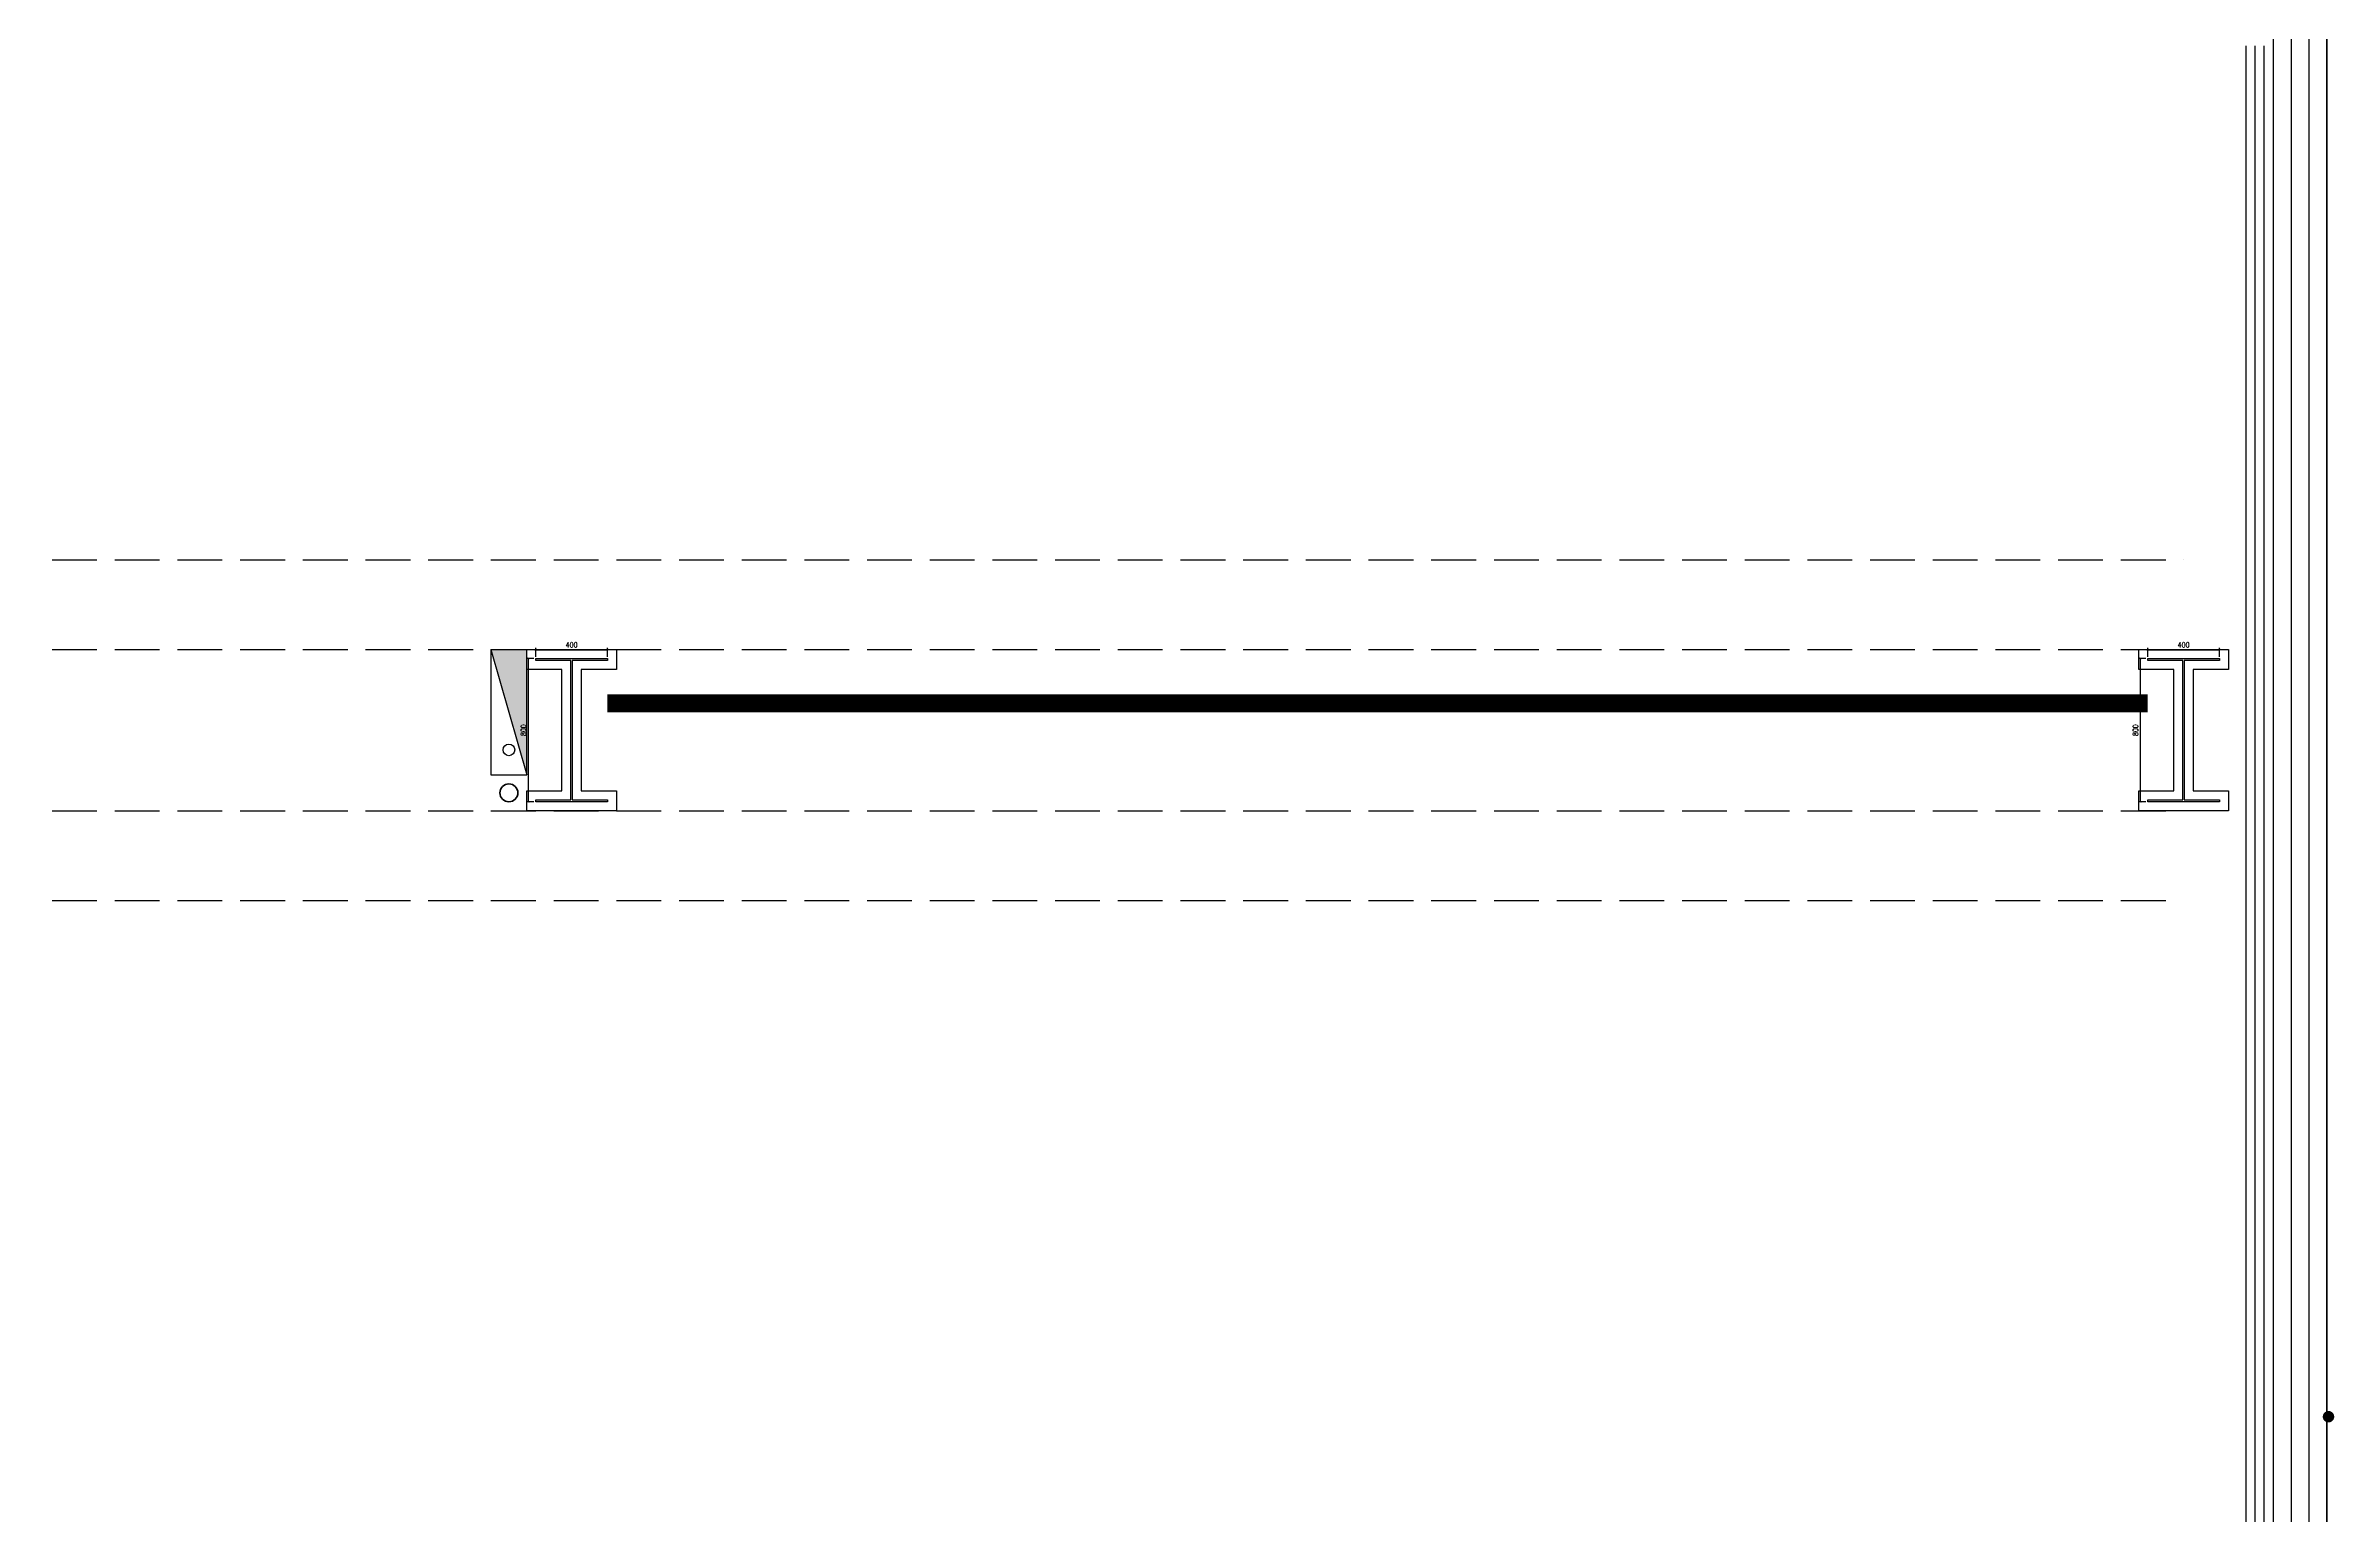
# Model space of a CAD drawing. Extents: x -474411 to 577939, y 0 to 1014176.
# Drawn here: x -140790 to -128013, y 580439 to 588639 of the extents above; entities that cross this region are included whole.
import ezdxf

# ---------------------------------------------------------------- set-up
doc = ezdxf.new("R2010")
doc.units = 0
doc.header["$LTSCALE"] = 1000
doc.header["$MEASUREMENT"] = 0
doc.linetypes.add('CENTER', pattern=[2, 1.25, -0.25, 0.25, -0.25])
doc.linetypes.add('DASH', pattern=[0.35, 0.25, -0.1])
doc.layers.get('Defpoints').update_dxf_attribs({"color": 210})
for name, color, linetype in [('A-AXIS-DP', 126, 'Continuous'), ('A-AXIS-SYMB', 3, 'Continuous'), ('A-HATCH-2', 251, 'Continuous'), ('A-WINDOW', 140, 'Continuous'), ('AS-COLN', 6, 'Continuous'), ('AS-结构边线层', 200, 'Continuous'), ('CURTWALL', 4, 'Continuous'), ('DIM_SYMB', 3, 'Continuous'), ('SB_ZF消火栓', 10, 'Continuous')]:
    doc.layers.add(name, color=color, linetype=linetype)
doc.layers.add('LG-ZF消防', color=1, linetype='Continuous', lineweight=60)
doc.layers.add('柱间支撑', color=6, linetype='CENTER', lineweight=0)
doc.styles.add('_TCH_DIM_T3', font='SIMPLEX', dxfattribs={"width": 0.7058823529411765, "bigfont": 'GBCBIG'})
doc.dimstyles.new('_TCH_ARCH&&10', dxfattribs={"dimtxt": 29.75, "dimasz": 10, "dimexe": 10, "dimexo": 10, "dimgap": 12.625, "dimtad": 1, "dimdec": 0, "dimzin": 0, "dimdsep": 46, "dimtxsty": '_TCH_DIM_T3', "dimblk": 'ARCHTICK', "dimcen": 0.09, "dimclrt": 7, "dimazin": 2, "dimtfac": 1, "dimtdec": 0, "dimtix": 1, "dimtmove": 2, "dimatfit": 3, "dimfxl": 0, "dimtolj": 1, "dimtzin": 0, "dimarcsym": 0})

# ---------------------------------------------------------------- blocks, each defined once
blk = doc.blocks.new('43243')
at = {"layer": 'AS-结构边线层', "color": 8}
blk.add_lwpolyline([(-155994.1845319311, 548520.0000005339), (-146454.1845526676, 548520.0000002496), (-146454.1845523441, 549069.9999961699), (-144354.1845732646, 549069.9999974051), (-144354.1845729411, 548520.0000008412), (-128354.1845245595, 548519.999999074), (-128354.1845285305, 548810.0002094659), (-128054.1845316761, 548810.000202142), (-128054.1846888704, 561349.9999937844), (-131054.1845243168, 561349.9999936294), (-131054.1845171562, 565490.0000006589), (-128054.1845227069, 565490.0000006589), (-128054.1840383076, 594489.9999961825), (-131054.5662808516, 594490.0000003761), (-131054.5662690684, 601390.0000004545)], dxfattribs=at)
blk = doc.blocks.new('4324324')
at = {"layer": 'A-HATCH-2', "linetype": 'DASH'}
for p, q in [((-294754.1845332207, 585770.0519934262), (-128854.1845319088, 585770.0519983787)), ((-294754.1845332207, 585270.0519934263), (-128854.1845319088, 585270.0519983785)), ((-307354.1845245361, 584369.9479993158), (-128854.1845319088, 584369.9479939874)), ((-307354.1845245361, 583869.9479993158), (-128854.1845319088, 583869.9479939874))]:
    blk.add_line(p, q, dxfattribs=at)
blk = doc.blocks.new('_ArchTick')
at = {"color": 0, "linetype": 'ByBlock', "const_width": 0.4}
blk.add_lwpolyline([(-0.5, -0.5), (0.5, 0.5)], dxfattribs=at)
blk = doc.blocks.new('*D1215')
at = {"layer": 'A-AXIS-DP', "color": 0, "lineweight": -2}
for p, q in [((-138054.1845319089, 585229.9999961831), (-138054.1845319089, 585278.7499961831)), ((-138054.1845319089, 585268.7499961831), (-137654.1845319089, 585268.7499961831)), ((-137654.1845319089, 585229.9999961831), (-137654.1845319089, 585278.7499961831))]:
    blk.add_line(p, q, dxfattribs=at)
at = {"layer": 'Defpoints', "color": 0}
for p in [(-138054.1845319089, 585219.9999961831), (-137654.1845319089, 585268.7499961831), (-137654.1845319089, 585219.9999961831)]:
    blk.add_point(p, dxfattribs=at)
at = {"layer": 'A-AXIS-DP', "color": 0, "lineweight": -2, "xscale": 10, "yscale": 10, "zscale": 10, "rotation": 180}
blk.add_blockref('_ArchTick', (-138054.1845319089, 585268.7499961831), dxfattribs=at)
at = {"layer": 'A-AXIS-DP', "color": 0, "lineweight": -2, "xscale": 10, "yscale": 10, "zscale": 10}
blk.add_blockref('_ArchTick', (-137654.1845319089, 585268.7499961831), dxfattribs=at)
at = {"layer": 'A-AXIS-DP', "color": 7, "insert": (-137854.1845319089, 585296.2499961831), "char_height": 29.75, "attachment_point": 5, "style": '_TCH_DIM_T3'}
blk.add_mtext('\\A1;400', dxfattribs=at)
blk = doc.blocks.new('*D1216')
at = {"layer": 'A-AXIS-DP', "color": 0, "lineweight": -2}
for p, q in [((-138064.1845319089, 585219.9999961833), (-138105.4345319091, 585219.9999961833)), ((-138095.4345319091, 584419.9999961833), (-138095.4345319091, 585219.9999961833)), ((-138064.1845319089, 584419.9999961833), (-138105.4345319091, 584419.9999961833))]:
    blk.add_line(p, q, dxfattribs=at)
at = {"layer": 'Defpoints', "color": 0}
for p in [(-138095.4345319091, 585219.9999961833), (-138054.1845319089, 585219.9999961833), (-138054.1845319089, 584419.9999961833)]:
    blk.add_point(p, dxfattribs=at)
at = {"layer": 'A-AXIS-DP', "color": 0, "lineweight": -2, "xscale": 10, "yscale": 10, "zscale": 10}
for p, rotation in [((-138095.4345319091, 585219.9999961833), 90), ((-138095.4345319091, 584419.9999961833), 270)]:
    blk.add_blockref('_ArchTick', p, dxfattribs=dict(at, rotation=rotation))
at = {"layer": 'A-AXIS-DP', "color": 7, "insert": (-138122.9345319089, 584819.9999961832), "char_height": 29.75, "attachment_point": 5, "rotation": 90, "style": '_TCH_DIM_T3'}
blk.add_mtext('\\A1;800', dxfattribs=at)
blk = doc.blocks.new('*D1217')
at = {"layer": 'A-AXIS-DP', "color": 0, "lineweight": -2}
for p, q in [((-129054.1845319089, 585229.999996183), (-129054.1845319089, 585278.749996183)), ((-129054.1845319089, 585268.749996183), (-128654.1845319089, 585268.749996183)), ((-128654.1845319089, 585229.999996183), (-128654.1845319089, 585278.749996183))]:
    blk.add_line(p, q, dxfattribs=at)
at = {"layer": 'Defpoints', "color": 0}
for p in [(-129054.1845319089, 585219.999996183), (-128654.1845319089, 585268.749996183), (-128654.1845319089, 585219.999996183)]:
    blk.add_point(p, dxfattribs=at)
at = {"layer": 'A-AXIS-DP', "color": 0, "lineweight": -2, "xscale": 10, "yscale": 10, "zscale": 10, "rotation": 180}
blk.add_blockref('_ArchTick', (-129054.1845319089, 585268.749996183), dxfattribs=at)
at = {"layer": 'A-AXIS-DP', "color": 0, "lineweight": -2, "xscale": 10, "yscale": 10, "zscale": 10}
blk.add_blockref('_ArchTick', (-128654.1845319089, 585268.749996183), dxfattribs=at)
at = {"layer": 'A-AXIS-DP', "color": 7, "insert": (-128854.1845319089, 585296.249996183), "char_height": 29.75, "attachment_point": 5, "style": '_TCH_DIM_T3'}
blk.add_mtext('\\A1;400', dxfattribs=at)
blk = doc.blocks.new('*D1218')
at = {"layer": 'A-AXIS-DP', "color": 0, "lineweight": -2}
for p, q in [((-129064.1845319089, 585219.9999961832), (-129105.4345319091, 585219.9999961832)), ((-129095.4345319091, 584419.9999961832), (-129095.4345319091, 585219.9999961832)), ((-129064.1845319089, 584419.9999961832), (-129105.4345319091, 584419.9999961832))]:
    blk.add_line(p, q, dxfattribs=at)
at = {"layer": 'Defpoints', "color": 0}
for p in [(-129095.4345319091, 585219.9999961832), (-129054.1845319089, 585219.9999961832), (-129054.1845319089, 584419.9999961832)]:
    blk.add_point(p, dxfattribs=at)
at = {"layer": 'A-AXIS-DP', "color": 0, "lineweight": -2, "xscale": 10, "yscale": 10, "zscale": 10}
for p, rotation in [((-129095.4345319091, 585219.9999961832), 90), ((-129095.4345319091, 584419.9999961832), 270)]:
    blk.add_blockref('_ArchTick', p, dxfattribs=dict(at, rotation=rotation))
at = {"layer": 'A-AXIS-DP', "color": 7, "insert": (-129122.9345319089, 584819.9999961831), "char_height": 29.75, "attachment_point": 5, "rotation": 90, "style": '_TCH_DIM_T3'}
blk.add_mtext('\\A1;800', dxfattribs=at)
blk = doc.blocks.new('34242343243')
at = {"color": 8}
for p, q in [((-128504.1845198497, 588539.4063591246), (-128504.1845198497, 588639.4169598059)), ((-128454.1845198497, 588539.4063591246), (-128454.1845198497, 588639.4169598059)), ((-128404.1845198497, 588539.4063591246), (-128404.1845198497, 588639.4169598059)), ((-128504.1845198497, 588439.3957584433), (-128504.1845198497, 588539.4063591246)), ((-128454.1845198497, 588439.3957584433), (-128454.1845198497, 588539.4063591246)), ((-128404.1845198497, 588439.3957584433), (-128404.1845198497, 588539.4063591246)), ((-128504.1845198497, 588339.385157762), (-128504.1845198497, 588439.3957584433)), ((-128454.1845198497, 588339.385157762), (-128454.1845198497, 588439.3957584433)), ((-128404.1845198497, 588339.385157762), (-128404.1845198497, 588439.3957584433)), ((-128504.1845198497, 588239.3745570806), (-128504.1845198497, 588339.3851577619)), ((-128454.1845198497, 588239.3745570806), (-128454.1845198497, 588339.3851577619)), ((-128404.1845198497, 588239.3745570806), (-128404.1845198497, 588339.3851577619)), ((-128504.1845198497, 588139.3639563993), (-128504.1845198497, 588239.3745570806)), ((-128504.1845198497, 588039.353355718), (-128504.1845198497, 588139.3639563993)), ((-128454.1845198497, 588139.3639563993), (-128454.1845198497, 588239.3745570806)), ((-128454.1845198497, 588039.353355718), (-128454.1845198497, 588139.3639563993)), ((-128404.1845198497, 588139.3639563993), (-128404.1845198497, 588239.3745570806)), ((-128404.1845198497, 588039.353355718), (-128404.1845198497, 588139.3639563993)), ((-128504.1845198497, 587939.3427550365), (-128504.1845198497, 588039.3533557178)), ((-128454.1845198497, 587939.3427550365), (-128454.1845198497, 588039.3533557178)), ((-128404.1845198497, 587939.3427550365), (-128404.1845198497, 588039.3533557178)), ((-128504.1845198497, 587839.3321543552), (-128504.1845198497, 587939.3427550365)), ((-128454.1845198497, 587839.3321543552), (-128454.1845198497, 587939.3427550365)), ((-128404.1845198497, 587839.3321543552), (-128404.1845198497, 587939.3427550365)), ((-128504.1845198497, 587739.3215536738), (-128504.1845198497, 587839.3321543551)), ((-128504.1845198497, 587639.3109529925), (-128504.1845198497, 587739.3215536738)), ((-128454.1845198497, 587739.3215536738), (-128454.1845198497, 587839.3321543551)), ((-128454.1845198497, 587639.3109529925), (-128454.1845198497, 587739.3215536738)), ((-128404.1845198497, 587739.3215536738), (-128404.1845198497, 587839.3321543551)), ((-128404.1845198497, 587639.3109529925), (-128404.1845198497, 587739.3215536738)), ((-128504.1845198497, 587539.3003523112), (-128504.1845198497, 587639.3109529925)), ((-128454.1845198497, 587539.3003523112), (-128454.1845198497, 587639.3109529925)), ((-128404.1845198497, 587539.3003523112), (-128404.1845198497, 587639.3109529925)), ((-128504.1845198497, 587439.2897516298), (-128504.1845198497, 587539.3003523111)), ((-128454.1845198497, 587439.2897516298), (-128454.1845198497, 587539.3003523111)), ((-128404.1845198497, 587439.2897516298), (-128404.1845198497, 587539.3003523111)), ((-128504.1845198497, 587339.2791509485), (-128504.1845198497, 587439.2897516298)), ((-128454.1845198497, 587339.2791509485), (-128454.1845198497, 587439.2897516298)), ((-128404.1845198497, 587339.2791509485), (-128404.1845198497, 587439.2897516298)), ((-128504.1845198497, 587239.2685502672), (-128504.1845198497, 587339.2791509485)), ((-128504.1845198497, 587139.2579495858), (-128504.1845198497, 587239.2685502671)), ((-128454.1845198497, 587239.2685502672), (-128454.1845198497, 587339.2791509485)), ((-128454.1845198497, 587139.2579495858), (-128454.1845198497, 587239.2685502671)), ((-128404.1845198497, 587239.2685502672), (-128404.1845198497, 587339.2791509485)), ((-128404.1845198497, 587139.2579495858), (-128404.1845198497, 587239.2685502671)), ((-128504.1845198497, 587039.2473489045), (-128504.1845198497, 587139.2579495858)), ((-128454.1845198497, 587039.2473489045), (-128454.1845198497, 587139.2579495858)), ((-128404.1845198497, 587039.2473489045), (-128404.1845198497, 587139.2579495858)), ((-128504.1845198497, 586939.2367482232), (-128504.1845198497, 587039.2473489045)), ((-128454.1845198497, 586939.2367482232), (-128454.1845198497, 587039.2473489045)), ((-128404.1845198497, 586939.2367482232), (-128404.1845198497, 587039.2473489045)), ((-128504.1845198497, 586839.2261475418), (-128504.1845198497, 586939.2367482231)), ((-128504.1845198497, 586739.2155468605), (-128504.1845198497, 586839.2261475418)), ((-128454.1845198497, 586839.2261475418), (-128454.1845198497, 586939.2367482231)), ((-128454.1845198497, 586739.2155468605), (-128454.1845198497, 586839.2261475418)), ((-128404.1845198497, 586839.2261475418), (-128404.1845198497, 586939.2367482231)), ((-128404.1845198497, 586739.2155468605), (-128404.1845198497, 586839.2261475418)), ((-128504.1845198497, 586639.2049461791), (-128504.1845198497, 586739.2155468604)), ((-128454.1845198497, 586639.2049461791), (-128454.1845198497, 586739.2155468604)), ((-128404.1845198497, 586639.2049461791), (-128404.1845198497, 586739.2155468604)), ((-128504.1845198497, 586539.1943454978), (-128504.1845198497, 586639.2049461791)), ((-128454.1845198497, 586539.1943454978), (-128454.1845198497, 586639.2049461791)), ((-128404.1845198497, 586539.1943454978), (-128404.1845198497, 586639.2049461791)), ((-128504.1845198497, 586439.1837448165), (-128504.1845198497, 586539.1943454978)), ((-128454.1845198497, 586439.1837448165), (-128454.1845198497, 586539.1943454978)), ((-128404.1845198497, 586439.1837448165), (-128404.1845198497, 586539.1943454978)), ((-128504.1845198497, 586339.173144135), (-128504.1845198497, 586439.1837448163)), ((-128504.1845198497, 586239.1625434537), (-128504.1845198497, 586339.173144135)), ((-128454.1845198497, 586339.173144135), (-128454.1845198497, 586439.1837448163)), ((-128454.1845198497, 586239.1625434537), (-128454.1845198497, 586339.173144135)), ((-128404.1845198497, 586339.173144135), (-128404.1845198497, 586439.1837448163)), ((-128404.1845198497, 586239.1625434537), (-128404.1845198497, 586339.173144135)), ((-128504.1845198497, 586139.1519427724), (-128504.1845198497, 586239.1625434537)), ((-128454.1845198497, 586139.1519427724), (-128454.1845198497, 586239.1625434537)), ((-128404.1845198497, 586139.1519427724), (-128404.1845198497, 586239.1625434537)), ((-128504.1845198497, 586039.141342091), (-128504.1845198497, 586139.1519427723)), ((-128454.1845198497, 586039.141342091), (-128454.1845198497, 586139.1519427723)), ((-128404.1845198497, 586039.141342091), (-128404.1845198497, 586139.1519427723)), ((-128504.1845198497, 585939.1307414097), (-128504.1845198497, 586039.141342091)), ((-128454.1845198497, 585939.1307414097), (-128454.1845198497, 586039.141342091)), ((-128404.1845198497, 585939.1307414097), (-128404.1845198497, 586039.141342091)), ((-128504.1845198497, 585839.1201407283), (-128504.1845198497, 585939.1307414096)), ((-128504.1845198497, 585739.109540047), (-128504.1845198497, 585839.1201407283)), ((-128454.1845198497, 585839.1201407283), (-128454.1845198497, 585939.1307414096)), ((-128454.1845198497, 585739.109540047), (-128454.1845198497, 585839.1201407283)), ((-128404.1845198497, 585839.1201407283), (-128404.1845198497, 585939.1307414096)), ((-128404.1845198497, 585739.109540047), (-128404.1845198497, 585839.1201407283)), ((-128504.1845198497, 585639.0989393657), (-128504.1845198497, 585739.109540047)), ((-128454.1845198497, 585639.0989393657), (-128454.1845198497, 585739.109540047)), ((-128404.1845198497, 585639.0989393657), (-128404.1845198497, 585739.109540047)), ((-128504.1845198497, 585539.0883386843), (-128504.1845198497, 585639.0989393656)), ((-128454.1845198497, 585539.0883386843), (-128454.1845198497, 585639.0989393656)), ((-128404.1845198497, 585539.0883386843), (-128404.1845198497, 585639.0989393656)), ((-128504.1845198497, 585439.077738003), (-128504.1845198497, 585539.0883386843)), ((-128504.1845198497, 585339.0671373217), (-128504.1845198497, 585439.077738003)), ((-128454.1845198497, 585439.077738003), (-128454.1845198497, 585539.0883386843)), ((-128454.1845198497, 585339.0671373217), (-128454.1845198497, 585439.077738003)), ((-128404.1845198497, 585439.077738003), (-128404.1845198497, 585539.0883386843)), ((-128404.1845198497, 585339.0671373217), (-128404.1845198497, 585439.077738003)), ((-128504.1845198497, 585239.0565366403), (-128504.1845198497, 585339.0671373216)), ((-128454.1845198497, 585239.0565366403), (-128454.1845198497, 585339.0671373216)), ((-128404.1845198497, 585239.0565366403), (-128404.1845198497, 585339.0671373216)), ((-128504.1845198497, 585139.045935959), (-128504.1845198497, 585239.0565366403)), ((-128454.1845198497, 585139.045935959), (-128454.1845198497, 585239.0565366403)), ((-128404.1845198497, 585139.045935959), (-128404.1845198497, 585239.0565366403)), ((-128504.1845198497, 585039.0353352777), (-128504.1845198497, 585139.045935959)), ((-128454.1845198497, 585039.0353352777), (-128454.1845198497, 585139.045935959)), ((-128404.1845198497, 585039.0353352777), (-128404.1845198497, 585139.045935959)), ((-128504.1845198497, 584939.0247345963), (-128504.1845198497, 585039.0353352776)), ((-128504.1845198497, 584839.014133915), (-128504.1845198497, 584939.0247345963)), ((-128454.1845198497, 584939.0247345963), (-128454.1845198497, 585039.0353352776)), ((-128454.1845198497, 584839.014133915), (-128454.1845198497, 584939.0247345963)), ((-128404.1845198497, 584939.0247345963), (-128404.1845198497, 585039.0353352776)), ((-128404.1845198497, 584839.014133915), (-128404.1845198497, 584939.0247345963)), ((-128504.1845198497, 584739.0035332335), (-128504.1845198497, 584839.0141339148)), ((-128454.1845198497, 584739.0035332335), (-128454.1845198497, 584839.0141339148)), ((-128404.1845198497, 584739.0035332335), (-128404.1845198497, 584839.0141339148)), ((-128504.1845198497, 584638.9929325522), (-128504.1845198497, 584739.0035332335)), ((-128454.1845198497, 584638.9929325522), (-128454.1845198497, 584739.0035332335)), ((-128404.1845198497, 584638.9929325522), (-128404.1845198497, 584739.0035332335)), ((-128504.1845198497, 584538.9823318709), (-128504.1845198497, 584638.9929325522)), ((-128504.1845198497, 584438.9717311895), (-128504.1845198497, 584538.9823318708)), ((-128454.1845198497, 584538.9823318709), (-128454.1845198497, 584638.9929325522)), ((-128454.1845198497, 584438.9717311895), (-128454.1845198497, 584538.9823318708)), ((-128404.1845198497, 584538.9823318709), (-128404.1845198497, 584638.9929325522)), ((-128404.1845198497, 584438.9717311895), (-128404.1845198497, 584538.9823318708)), ((-128504.1845198497, 584338.9611305082), (-128504.1845198497, 584438.9717311895)), ((-128454.1845198497, 584338.9611305082), (-128454.1845198497, 584438.9717311895)), ((-128404.1845198497, 584338.9611305082), (-128404.1845198497, 584438.9717311895)), ((-128504.1845198497, 584238.9505298269), (-128504.1845198497, 584338.9611305082)), ((-128454.1845198497, 584238.9505298269), (-128454.1845198497, 584338.9611305082)), ((-128404.1845198497, 584238.9505298269), (-128404.1845198497, 584338.9611305082)), ((-128504.1845198497, 584138.9399291455), (-128504.1845198497, 584238.9505298268)), ((-128454.1845198497, 584138.9399291455), (-128454.1845198497, 584238.9505298268)), ((-128404.1845198497, 584138.9399291455), (-128404.1845198497, 584238.9505298268)), ((-128504.1845198497, 584038.9293284642), (-128504.1845198497, 584138.9399291455)), ((-128504.1845198497, 583938.9187277828), (-128504.1845198497, 584038.9293284641)), ((-128454.1845198497, 584038.9293284642), (-128454.1845198497, 584138.9399291455)), ((-128454.1845198497, 583938.9187277828), (-128454.1845198497, 584038.9293284641)), ((-128404.1845198497, 584038.9293284642), (-128404.1845198497, 584138.9399291455)), ((-128404.1845198497, 583938.9187277828), (-128404.1845198497, 584038.9293284641)), ((-128504.1845198497, 583838.9081271015), (-128504.1845198497, 583938.9187277828)), ((-128454.1845198497, 583838.9081271015), (-128454.1845198497, 583938.9187277828)), ((-128404.1845198497, 583838.9081271015), (-128404.1845198497, 583938.9187277828)), ((-128504.1845198497, 583738.8975264202), (-128504.1845198497, 583838.9081271015)), ((-128454.1845198497, 583738.8975264202), (-128454.1845198497, 583838.9081271015)), ((-128404.1845198497, 583738.8975264202), (-128404.1845198497, 583838.9081271015)), ((-128504.1845198497, 583638.8869257388), (-128504.1845198497, 583738.8975264201)), ((-128454.1845198497, 583638.8869257388), (-128454.1845198497, 583738.8975264201)), ((-128404.1845198497, 583638.8869257388), (-128404.1845198497, 583738.8975264201)), ((-128504.1845198497, 583538.8763250575), (-128504.1845198497, 583638.8869257388)), ((-128504.1845198497, 583438.8657243762), (-128504.1845198497, 583538.8763250575)), ((-128454.1845198497, 583538.8763250575), (-128454.1845198497, 583638.8869257388)), ((-128454.1845198497, 583438.8657243762), (-128454.1845198497, 583538.8763250575)), ((-128404.1845198497, 583538.8763250575), (-128404.1845198497, 583638.8869257388)), ((-128404.1845198497, 583438.8657243762), (-128404.1845198497, 583538.8763250575)), ((-128504.1845198497, 583338.8551236948), (-128504.1845198497, 583438.865724376)), ((-128454.1845198497, 583338.8551236948), (-128454.1845198497, 583438.865724376)), ((-128404.1845198497, 583338.8551236948), (-128404.1845198497, 583438.865724376)), ((-128504.1845198497, 583238.8445230135), (-128504.1845198497, 583338.8551236948)), ((-128454.1845198497, 583238.8445230135), (-128454.1845198497, 583338.8551236948)), ((-128404.1845198497, 583238.8445230135), (-128404.1845198497, 583338.8551236948)), ((-128504.1845198497, 583138.8339223322), (-128504.1845198497, 583238.8445230135)), ((-128504.1845198497, 583038.8233216507), (-128504.1845198497, 583138.833922332)), ((-128454.1845198497, 583138.8339223322), (-128454.1845198497, 583238.8445230135)), ((-128454.1845198497, 583038.8233216507), (-128454.1845198497, 583138.833922332)), ((-128404.1845198497, 583138.8339223322), (-128404.1845198497, 583238.8445230135)), ((-128404.1845198497, 583038.8233216507), (-128404.1845198497, 583138.833922332)), ((-128504.1845198497, 582938.8127209694), (-128504.1845198497, 583038.8233216507)), ((-128454.1845198497, 582938.8127209694), (-128454.1845198497, 583038.8233216507)), ((-128404.1845198497, 582938.8127209694), (-128404.1845198497, 583038.8233216507)), ((-128504.1845198497, 582838.802120288), (-128504.1845198497, 582938.8127209693)), ((-128454.1845198497, 582838.802120288), (-128454.1845198497, 582938.8127209693)), ((-128404.1845198497, 582838.802120288), (-128404.1845198497, 582938.8127209693)), ((-128504.1845198497, 582738.7915196067), (-128504.1845198497, 582838.802120288)), ((-128454.1845198497, 582738.7915196067), (-128454.1845198497, 582838.802120288)), ((-128404.1845198497, 582738.7915196067), (-128404.1845198497, 582838.802120288)), ((-128504.1845198497, 582638.7809189254), (-128504.1845198497, 582738.7915196067)), ((-128504.1845198497, 582538.770318244), (-128504.1845198497, 582638.7809189253)), ((-128454.1845198497, 582638.7809189254), (-128454.1845198497, 582738.7915196067)), ((-128454.1845198497, 582538.770318244), (-128454.1845198497, 582638.7809189253)), ((-128404.1845198497, 582638.7809189254), (-128404.1845198497, 582738.7915196067)), ((-128404.1845198497, 582538.770318244), (-128404.1845198497, 582638.7809189253)), ((-128504.1845198497, 582438.7597175627), (-128504.1845198497, 582538.770318244)), ((-128454.1845198497, 582438.7597175627), (-128454.1845198497, 582538.770318244)), ((-128404.1845198497, 582438.7597175627), (-128404.1845198497, 582538.770318244)), ((-128504.1845198497, 582338.7491168814), (-128504.1845198497, 582438.7597175627)), ((-128454.1845198497, 582338.7491168814), (-128454.1845198497, 582438.7597175627)), ((-128404.1845198497, 582338.7491168814), (-128404.1845198497, 582438.7597175627)), ((-128504.1845198497, 582238.7385162), (-128504.1845198497, 582338.7491168813)), ((-128504.1845198497, 582138.7279155187), (-128504.1845198497, 582238.7385162)), ((-128454.1845198497, 582238.7385162), (-128454.1845198497, 582338.7491168813)), ((-128454.1845198497, 582138.7279155187), (-128454.1845198497, 582238.7385162)), ((-128404.1845198497, 582238.7385162), (-128404.1845198497, 582338.7491168813)), ((-128404.1845198497, 582138.7279155187), (-128404.1845198497, 582238.7385162)), ((-128504.1845198497, 582038.7173148374), (-128504.1845198497, 582138.7279155187)), ((-128454.1845198497, 582038.7173148374), (-128454.1845198497, 582138.7279155187)), ((-128404.1845198497, 582038.7173148374), (-128404.1845198497, 582138.7279155187)), ((-128504.1845198497, 581938.706714156), (-128504.1845198497, 582038.7173148373)), ((-128454.1845198497, 581938.706714156), (-128454.1845198497, 582038.7173148373)), ((-128404.1845198497, 581938.706714156), (-128404.1845198497, 582038.7173148373)), ((-128504.1845198497, 581838.6961134747), (-128504.1845198497, 581938.706714156)), ((-128454.1845198497, 581838.6961134747), (-128454.1845198497, 581938.706714156)), ((-128404.1845198497, 581838.6961134747), (-128404.1845198497, 581938.706714156)), ((-128504.1845198497, 581738.6855127933), (-128504.1845198497, 581838.6961134746)), ((-128504.1845198497, 581638.674912112), (-128504.1845198497, 581738.6855127933)), ((-128454.1845198497, 581738.6855127933), (-128454.1845198497, 581838.6961134746)), ((-128454.1845198497, 581638.674912112), (-128454.1845198497, 581738.6855127933)), ((-128404.1845198497, 581738.6855127933), (-128404.1845198497, 581838.6961134746)), ((-128404.1845198497, 581638.674912112), (-128404.1845198497, 581738.6855127933)), ((-128504.1845198497, 581538.6643114306), (-128504.1845198497, 581638.674912112)), ((-128454.1845198497, 581538.6643114306), (-128454.1845198497, 581638.674912112)), ((-128404.1845198497, 581538.6643114306), (-128404.1845198497, 581638.674912112)), ((-128504.1845198497, 581438.6537107492), (-128504.1845198497, 581538.6643114305)), ((-128454.1845198497, 581438.6537107492), (-128454.1845198497, 581538.6643114305)), ((-128404.1845198497, 581438.6537107492), (-128404.1845198497, 581538.6643114305)), ((-128504.1845198497, 581338.6431100679), (-128504.1845198497, 581438.6537107492)), ((-128454.1845198497, 581338.6431100679), (-128454.1845198497, 581438.6537107492)), ((-128404.1845198497, 581338.6431100679), (-128404.1845198497, 581438.6537107492)), ((-128504.1845198497, 581238.6325093866), (-128504.1845198497, 581338.6431100679)), ((-128504.1845198497, 581138.6219087052), (-128504.1845198497, 581238.6325093865)), ((-128454.1845198497, 581238.6325093866), (-128454.1845198497, 581338.6431100679)), ((-128454.1845198497, 581138.6219087052), (-128454.1845198497, 581238.6325093865)), ((-128404.1845198497, 581238.6325093866), (-128404.1845198497, 581338.6431100679)), ((-128404.1845198497, 581138.6219087052), (-128404.1845198497, 581238.6325093865)), ((-128504.1845198497, 581038.6113080239), (-128504.1845198497, 581138.6219087052)), ((-128454.1845198497, 581038.6113080239), (-128454.1845198497, 581138.6219087052)), ((-128404.1845198497, 581038.6113080239), (-128404.1845198497, 581138.6219087052)), ((-128504.1845198497, 580938.6007073425), (-128504.1845198497, 581038.6113080238)), ((-128454.1845198497, 580938.6007073425), (-128454.1845198497, 581038.6113080238)), ((-128404.1845198497, 580938.6007073425), (-128404.1845198497, 581038.6113080238)), ((-128504.1845198497, 580838.5901066612), (-128504.1845198497, 580938.6007073425)), ((-128504.1845198497, 580738.5795059799), (-128504.1845198497, 580838.5901066612)), ((-128454.1845198497, 580838.5901066612), (-128454.1845198497, 580938.6007073425)), ((-128454.1845198497, 580738.5795059799), (-128454.1845198497, 580838.5901066612)), ((-128404.1845198497, 580838.5901066612), (-128404.1845198497, 580938.6007073425)), ((-128404.1845198497, 580738.5795059799), (-128404.1845198497, 580838.5901066612)), ((-128504.1845198497, 580638.5689052985), (-128504.1845198497, 580738.5795059798)), ((-128454.1845198497, 580638.5689052985), (-128454.1845198497, 580738.5795059798)), ((-128404.1845198497, 580638.5689052985), (-128404.1845198497, 580738.5795059798)), ((-128504.1845198497, 580538.5583046172), (-128504.1845198497, 580638.5689052985)), ((-128454.1845198497, 580538.5583046172), (-128454.1845198497, 580638.5689052985)), ((-128404.1845198497, 580538.5583046172), (-128404.1845198497, 580638.5689052985)), ((-128504.1845198497, 580438.5477039359), (-128504.1845198497, 580538.5583046172)), ((-128454.1845198497, 580438.5477039359), (-128454.1845198497, 580538.5583046172)), ((-128404.1845198497, 580438.5477039359), (-128404.1845198497, 580538.5583046172)), ((-128504.1845198497, 580338.5371032545), (-128504.1845198497, 580438.5477039358)), ((-128454.1845198497, 580338.5371032545), (-128454.1845198497, 580438.5477039358)), ((-128404.1845198497, 580338.5371032545), (-128404.1845198497, 580438.5477039358))]:
    blk.add_line(p, q, dxfattribs=at)
for centre in [(-128454.1845198497, 588589.4116594653), (-128454.1845198497, 588489.401058784), (-128454.1845198497, 588389.3904581027), (-128454.1845198497, 588289.3798574213), (-128454.1845198497, 588189.36925674), (-128454.1845198497, 588089.3586560587), (-128454.1845198497, 587989.3480553773), (-128454.1845198497, 587889.337454696), (-128454.1845198497, 587789.3268540145), (-128454.1845198497, 587689.3162533332), (-128454.1845198497, 587589.3056526519), (-128454.1845198497, 587489.2950519705), (-128454.1845198497, 587389.2844512892), (-128454.1845198497, 587289.2738506079), (-128454.1845198497, 587189.2632499265), (-128454.1845198497, 587089.2526492452), (-128454.1845198497, 586989.2420485639), (-128454.1845198497, 586889.2314478825), (-128454.1845198497, 586789.2208472012), (-128454.1845198497, 586689.2102465198), (-128454.1845198497, 586589.1996458385), (-128454.1845198497, 586489.1890451572), (-128454.1845198497, 586389.1784444758), (-128454.1845198497, 586289.1678437945), (-128454.1845198497, 586189.1572431131), (-128454.1845198497, 586089.1466424317), (-128454.1845198497, 585989.1360417504), (-128454.1845198497, 585889.125441069), (-128454.1845198497, 585789.1148403877), (-128454.1845198497, 585689.1042397064), (-128454.1845198497, 585589.093639025), (-128454.1845198497, 585489.0830383437), (-128454.1845198497, 585389.0724376624), (-128454.1845198497, 585289.061836981), (-128454.1845198497, 585189.0512362997), (-128454.1845198497, 585089.0406356184), (-128454.1845198497, 584989.030034937), (-128454.1845198497, 584889.0194342557), (-128454.1845198497, 584789.0088335742), (-128454.1845198497, 584688.998232893), (-128454.1845198497, 584588.9876322116), (-128454.1845198497, 584488.9770315302), (-128454.1845198497, 584388.9664308489), (-128454.1845198497, 584288.9558301676), (-128454.1845198497, 584188.9452294862), (-128454.1845198497, 584088.9346288049), (-128454.1845198497, 583988.9240281235), (-128454.1845198497, 583888.9134274422), (-128454.1845198497, 583788.9028267609), (-128454.1845198497, 583688.8922260795), (-128454.1845198497, 583588.8816253982), (-128454.1845198497, 583488.8710247169), (-128454.1845198497, 583388.8604240355), (-128454.1845198497, 583288.8498233542), (-128454.1845198497, 583188.8392226729), (-128454.1845198497, 583088.8286219914), (-128454.1845198497, 582988.8180213101), (-128454.1845198497, 582888.8074206287), (-128454.1845198497, 582788.7968199474), (-128454.1845198497, 582688.7862192661), (-128454.1845198497, 582588.7756185847), (-128454.1845198497, 582488.7650179034), (-128454.1845198497, 582388.7544172221), (-128454.1845198497, 582288.7438165407), (-128454.1845198497, 582188.7332158594), (-128454.1845198497, 582088.7226151781), (-128454.1845198497, 581988.7120144967), (-128454.1845198497, 581888.7014138154), (-128454.1845198497, 581788.690813134), (-128454.1845198497, 581688.6802124527), (-128454.1845198497, 581588.6696117714), (-128454.1845198497, 581488.6590110899), (-128454.1845198497, 581388.6484104086), (-128454.1845198497, 581288.6378097273), (-128454.1845198497, 581188.6272090459), (-128454.1845198497, 581088.6166083646), (-128454.1845198497, 580988.6060076832), (-128454.1845198497, 580888.5954070019), (-128454.1845198497, 580788.5848063206), (-128454.1845198497, 580688.5742056392), (-128454.1845198497, 580588.5636049579), (-128454.1845198497, 580488.5530042766), (-128454.1845198497, 580388.5424035952)]:
    blk.add_ellipse(centre, major_axis=(3.66616458184099e-07, 50.00530034059192), ratio=0.9998940044244147, start_param=7.332329188258768e-09, end_param=6.283185314511916, dxfattribs=at)
blk = doc.blocks.new('234243242332')
at = {"layer": 'SB_ZF消火栓'}
blk.add_hatch(color=8, dxfattribs=at).paths.add_polyline_path([(-138104.1845315018, 584569.9999953788), (-138104.1845315018, 585269.9999953788), (-138304.1845315018, 585269.9999953788)])
at = {"layer": 'LG-ZF消防', "color": 8}
blk.add_circle((-138204.1845313032, 584469.9999959844), 50, dxfattribs=at)
at = {"layer": 'SB_ZF消火栓', "color": 8}
for p, q in [((-138304.1845315018, 585269.9999953788), (-138304.1845315018, 584569.9999953788)), ((-138304.1845315018, 585269.9999953788), (-138104.1845315018, 585269.9999953788)), ((-138304.1845315018, 585269.9999953788), (-138104.1845315018, 584569.9999953788)), ((-138104.1845315018, 584569.9999953788), (-138104.1845315018, 585269.9999953788)), ((-138304.1845315018, 584569.9999953788), (-138104.1845315018, 584569.9999953788))]:
    blk.add_line(p, q, dxfattribs=at)
blk.add_circle((-138204.1845315018, 584709.9999953788), 32.50000000000001, dxfattribs=at)
blk = doc.blocks.new('42343')
at = {"layer": 'A-HATCH-2', "color": 8}
for points in [[(-138104.1845319089, 585269.9999961831), (-137604.1845319089, 585269.9999961831), (-137604.1845319089, 585157.9999961831), (-137800.1845319089, 585157.9999961831), (-137800.1845319089, 584481.9999961831), (-137604.1845319089, 584481.9999961831), (-137604.1845319089, 584369.9999961831), (-138104.1845319089, 584369.9999961831), (-138104.1845319089, 584481.9999961831), (-137908.1845319089, 584481.9999961831), (-137908.1845319089, 585157.9999961831), (-138104.1845319089, 585157.9999961831)], [(-129104.1845319089, 585269.999996183), (-128604.1845319089, 585269.999996183), (-128604.1845319089, 585157.999996183), (-128800.1845319089, 585157.999996183), (-128800.1845319089, 584481.999996183), (-128604.1845319089, 584481.999996183), (-128604.1845319089, 584369.999996183), (-129104.1845319089, 584369.999996183), (-129104.1845319089, 584481.999996183), (-128908.1845319089, 584481.999996183), (-128908.1845319089, 585157.999996183), (-129104.1845319089, 585157.999996183)]]:
    blk.add_lwpolyline(points, close=True, dxfattribs=at)
at = {"layer": 'AS-COLN', "color": 8}
for points in [[(-138054.1845319089, 585219.9999961831), (-137654.1845319089, 585219.9999961831), (-137654.1845319089, 585207.9999961831), (-137850.1845319089, 585207.9999961831), (-137850.1845319089, 584431.9999961831), (-137654.1845319089, 584431.9999961831), (-137654.1845319089, 584419.9999961831), (-138054.1845319089, 584419.9999961831), (-138054.1845319089, 584431.9999961831), (-137858.1845319089, 584431.9999961831), (-137858.1845319089, 585207.9999961831), (-138054.1845319089, 585207.9999961831)], [(-129054.1845319089, 585219.999996183), (-128654.1845319089, 585219.999996183), (-128654.1845319089, 585207.999996183), (-128850.1845319089, 585207.999996183), (-128850.1845319089, 584431.999996183), (-128654.1845319089, 584431.999996183), (-128654.1845319089, 584419.999996183), (-129054.1845319089, 584419.999996183), (-129054.1845319089, 584431.999996183), (-128858.1845319089, 584431.999996183), (-128858.1845319089, 585207.999996183), (-129054.1845319089, 585207.999996183)]]:
    blk.add_lwpolyline(points, close=True, dxfattribs=at)
at = {"layer": 'A-AXIS-DP', "color": 8}
for p1, p2, distance, picture, middle in [((-138054.1845319089, 585219.9999961831), (-137654.1845319089, 585219.9999961831), 48.75, '*D1215', (-137854.1845319089, 585296.2499961831)), ((-129054.1845319089, 585219.999996183), (-128654.1845319089, 585219.999996183), 48.75, '*D1217', (-128854.1845319089, 585296.249996183)), ((-138054.1845319089, 584419.9999961831), (-138054.1845319089, 585219.9999961831), 41.25000000020373, '*D1216', (-138122.9345319089, 584819.9999961832)), ((-129054.1845319089, 584419.999996183), (-129054.1845319089, 585219.999996183), 41.250000000189175, '*D1218', (-129122.9345319089, 584819.9999961831))]:
    dim = blk.add_aligned_dim(p1=p1, p2=p2, distance=distance, dimstyle='_TCH_ARCH&&10', dxfattribs=at)
    dim.commit()
    dim.dimension.update_dxf_attribs({"geometry": picture, "text_midpoint": middle})

msp = doc.modelspace()

# ---------------------------------------------------------------- linework, layer by layer
at = {"layer": 'A-AXIS-SYMB', "color": 8, "const_width": 32}
msp.add_lwpolyline([(-128056.763471322, 580999.2087885644, 1), (-128033.5986778581, 580977.1318244666, 1)], format="xyb", close=True, dxfattribs=at)
at = {"layer": 'CURTWALL', "color": 8}
for p, q in [((-128354.1845160272, 594339.9999956149), (-128354.1845227091, 565489.9999962057)), ((-128254.1845160272, 594339.9999956032), (-128254.1845227091, 565489.999996194)), ((-128154.1845160272, 594339.9999955917), (-128154.1845227091, 565489.9999961825)), ((-128054.1845160272, 594339.9999955917), (-128054.1845227091, 565489.9999961825))]:
    msp.add_line(p, q, dxfattribs=at)
at = {"layer": '柱间支撑', "color": 8, "const_width": 100}
msp.add_lwpolyline([(-129054.1845319089, 584969.9999961827), (-137654.1845319089, 584969.9999961827)], dxfattribs=at)

# ---------------------------------------------------------------- block references
at = {"layer": 'A-WINDOW', "color": 8}
for name, p in [('43243', (0, 0)), ('42343', (5.820766091346741e-11, 0)), ('4324324', (0, 0))]:
    msp.add_blockref(name, p, dxfattribs=at)
at = {"layer": 'DIM_SYMB', "color": 8}
msp.add_blockref('34242343243', (0, 0), dxfattribs=at)
at = {"layer": 'SB_ZF消火栓', "color": 8, "linetype": 'Continuous'}
msp.add_blockref('234243242332', (-2.91038304567337e-11, 0), dxfattribs=at)

doc.saveas('drawing.dxf')
